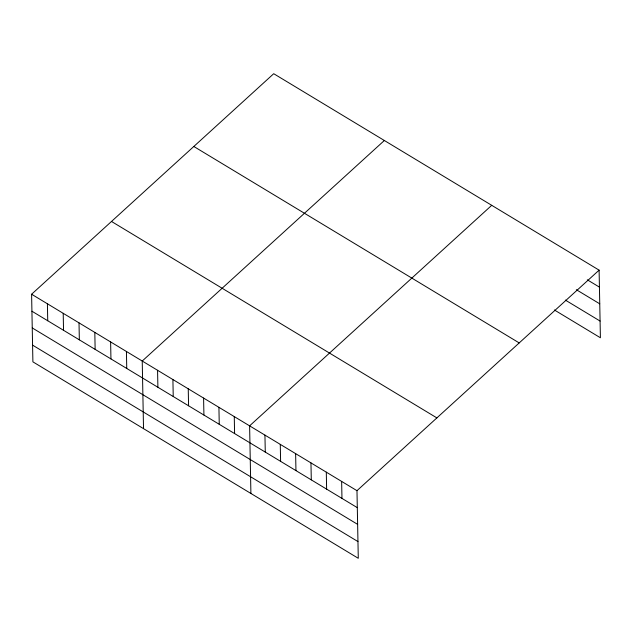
<?xml version="1.0" encoding="UTF-8"?>
<svg xmlns="http://www.w3.org/2000/svg" width="632" height="632" viewBox="0 0 632 632"><rect width="100%" height="100%" fill="white"/><g stroke="black" fill="none" stroke-linecap="round" stroke-linejoin="round"><path stroke-width="0.95" d="M599.104 270.148L356.977 490.677L358.281 558.293L32.896 361.852L31.6 294.236L273.719 73.707L599.104 270.148L600.4 337.764L554.383 309.98M384.351 140.501L142.232 361.03L143.527 428.638M491.728 205.329L249.608 425.849L250.904 493.466M587.318 279.818L599.428 287.125M576.337 289.701L599.752 303.834M565.364 300.097L600.076 321.056M193.819 146.482L519.204 342.923M111.501 221.461L436.878 417.902M31.6 294.236L356.977 490.677M31.924 311.213L357.309 507.654M32.248 327.921L357.625 524.363M32.58 345.135L357.957 541.577M341.643 481.418L341.967 498.395M326.302 472.159L326.625 489.136M310.96 462.893L311.292 479.87M295.626 453.634L295.95 470.611M280.284 444.375L280.608 461.352M264.942 435.116L265.274 452.093M234.267 416.591L234.59 433.568M218.925 407.332L219.249 424.309M203.591 398.073L203.915 415.05M188.249 388.806L188.573 405.784M172.907 379.548L173.231 396.525M157.565 370.289L157.897 387.266M126.424 351.487L126.748 368.464M110.624 341.944L110.948 358.921M94.816 332.4L95.14 349.377M79.016 322.865L79.34 339.834M63.208 313.322L63.532 330.299M47.408 303.779L47.732 320.756"/></g></svg>
